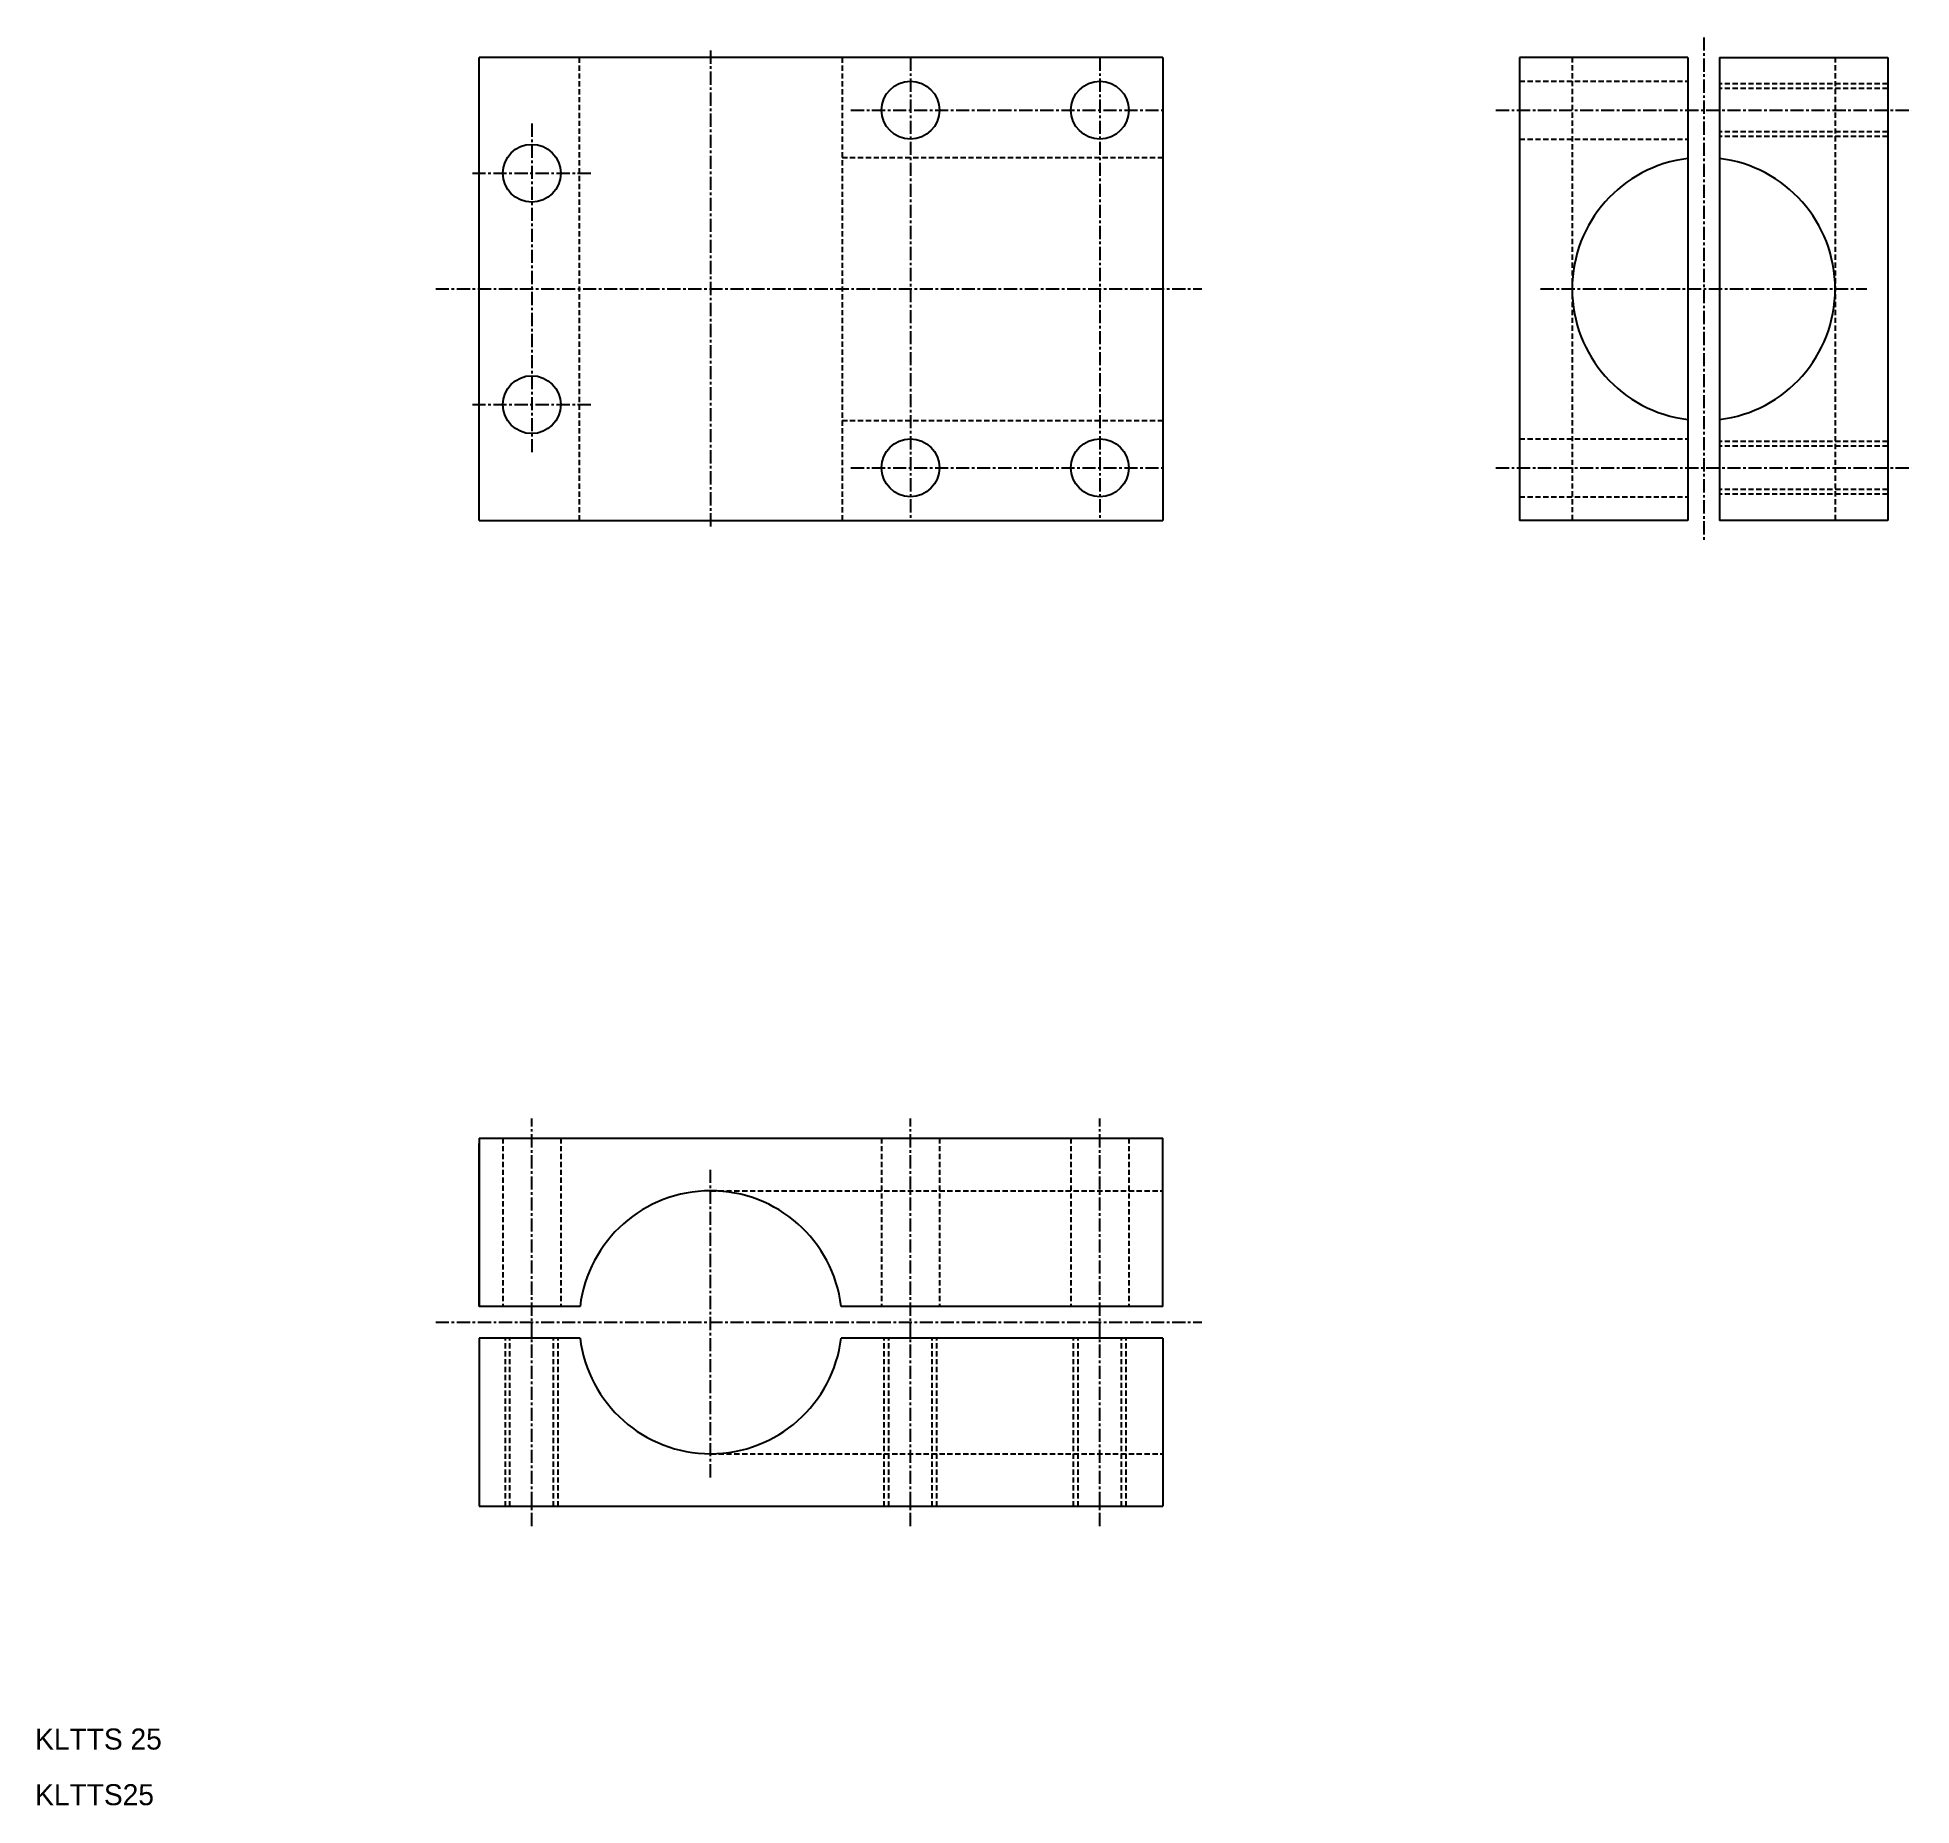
# Model space of a CAD drawing. Extents: x 51 to 229, y 76 to 245.
import ezdxf

# ---------------------------------------------------------------- set-up
doc = ezdxf.new("R2010")
doc.units = 0
doc.linetypes.add('CENTER', pattern=[2, 1.25, -0.25, 0.25, -0.25])
doc.linetypes.add('DASHED', pattern=[0.75, 0.5, -0.25])
doc.layers.get('0').update_dxf_attribs({"linetype": 'CONTINUOUS'})
doc.layers.add('CENTER', color=1, linetype='CENTER')

msp = doc.modelspace()

# ---------------------------------------------------------------- linework, layer by layer
at = {"color": 7, "linetype": 'CONTINUOUS'}
for p, q in [((92.8, 198.69), (92.8, 242.69)), ((157.8, 242.69), (157.8, 198.69)), ((191.7, 242.69), (191.7, 198.69)), ((207.7, 242.69), (207.7, 198.69)), ((210.7, 242.69), (210.7, 198.69)), ((226.7, 242.69), (226.7, 198.69)), ((92.8, 198.69), (157.8, 198.69)), ((207.7, 198.69), (191.7, 198.69)), ((226.7, 198.69), (210.7, 198.69)), ((92.8, 139.95), (92.8, 123.95)), ((92.8, 139.95), (157.8, 139.95)), ((157.8, 123.95), (157.8, 139.95)), ((102.39, 123.95), (92.8, 123.95)), ((157.8, 123.95), (127.21, 123.95)), ((102.39, 120.95), (92.8, 120.95)), ((92.8, 120.95), (92.8, 104.95)), ((157.8, 120.95), (127.21, 120.95)), ((157.8, 120.95), (157.8, 104.95)), ((92.8, 104.95), (157.8, 104.95))]:
    msp.add_line(p, q, dxfattribs=at)
for p, q in [((157.8, 242.69), (92.8, 242.69)), ((207.7, 242.69), (191.7, 242.69)), ((210.7, 242.69), (226.7, 242.69)), ((92.8, 123.95), (92.8, 139.45))]:
    msp.add_line(p, q)
at = {"color": 3, "linetype": 'DASHED'}
for p, q in [((102.3, 242.69), (102.3, 198.69)), ((127.3, 242.69), (127.3, 198.69)), ((196.7, 242.71), (196.7, 198.69)), ((221.7, 242.71), (221.7, 198.69)), ((191.7, 240.44), (207.7, 240.44)), ((226.7, 240.19), (210.7, 240.19)), ((226.7, 239.75), (210.7, 239.75)), ((226.7, 235.62), (210.7, 235.62)), ((226.7, 235.19), (210.7, 235.19)), ((191.7, 234.94), (207.7, 234.94)), ((127.3, 233.19), (157.8, 233.19)), ((127.3, 208.19), (157.8, 208.19)), ((191.7, 206.44), (207.7, 206.44)), ((226.7, 206.19), (210.7, 206.19)), ((226.7, 205.75), (210.7, 205.75)), ((226.7, 201.62), (210.7, 201.62)), ((191.7, 200.94), (207.7, 200.94)), ((226.7, 201.19), (210.7, 201.19)), ((95.05, 139.95), (95.05, 123.95)), ((100.55, 139.95), (100.55, 123.95)), ((131.05, 139.95), (131.05, 123.95)), ((136.55, 139.95), (136.55, 123.95)), ((149.05, 139.95), (149.05, 123.95)), ((154.55, 139.95), (154.55, 123.95)), ((114.8, 134.95), (157.8, 134.95)), ((95.3, 104.95), (95.3, 120.95)), ((95.73, 104.95), (95.73, 120.95)), ((99.86, 104.95), (99.86, 120.95)), ((100.3, 104.95), (100.3, 120.95)), ((131.3, 104.95), (131.3, 120.95)), ((131.73, 104.95), (131.73, 120.95)), ((135.86, 104.95), (135.86, 120.95)), ((136.3, 104.95), (136.3, 120.95)), ((149.3, 104.95), (149.3, 120.95)), ((149.73, 104.95), (149.73, 120.95)), ((153.86, 104.95), (153.86, 120.95)), ((154.3, 104.95), (154.3, 120.95)), ((114.8, 109.95), (157.8, 109.95))]:
    msp.add_line(p, q, dxfattribs=at)
at = {"color": 7, "linetype": 'CONTINUOUS'}
for centre in [(133.8, 237.69), (151.8, 237.69), (97.8, 231.69), (97.8, 209.69), (133.8, 203.69), (151.8, 203.69)]:
    msp.add_circle(centre, 2.75, dxfattribs=at)
for centre, start, end in [((209.2, 220.69), 96.8921, 263.1079), ((209.2, 220.69), 276.8921, 83.1079), ((114.8, 122.45), 6.8921, 173.1079), ((114.8, 122.45), 186.8921, 353.1079)]:
    msp.add_arc(centre, 12.5, start, end, dxfattribs=at)
at = {"layer": 'CENTER', "color": 1, "linetype": 'CENTER'}
for p, q in [((209.2, 244.6), (209.2, 196.77)), ((114.8, 243.36), (114.8, 198.01)), ((133.8, 242.69), (133.8, 198.69)), ((151.8, 242.69), (151.8, 198.69)), ((128.14, 237.69), (157.8, 237.69)), ((189.45, 237.69), (228.96, 237.69)), ((97.8, 236.41), (97.8, 204.96)), ((92.16, 231.69), (103.43, 231.69)), ((88.68, 220.69), (161.48, 220.69)), ((193.7, 220.69), (224.7, 220.69)), ((92.16, 209.69), (103.43, 209.69)), ((128.14, 203.69), (157.8, 203.69)), ((189.45, 203.69), (228.96, 203.69)), ((97.8, 103.07), (97.8, 141.83)), ((133.8, 103.07), (133.8, 141.83)), ((151.8, 103.07), (151.8, 141.83)), ((114.8, 107.7), (114.8, 137.2)), ((88.68, 122.45), (161.48, 122.45))]:
    msp.add_line(p, q, dxfattribs=at)

# ---------------------------------------------------------------- texts
at = {"color": 7, "linetype": 'CONTINUOUS'}
for s, p in [('KLTTS 25', (50.59, 81.82)), ('KLTTS25', (50.59, 76.53))]:
    msp.add_text(s, height=2, dxfattribs=at).set_placement(p)

doc.saveas('drawing.dxf')
